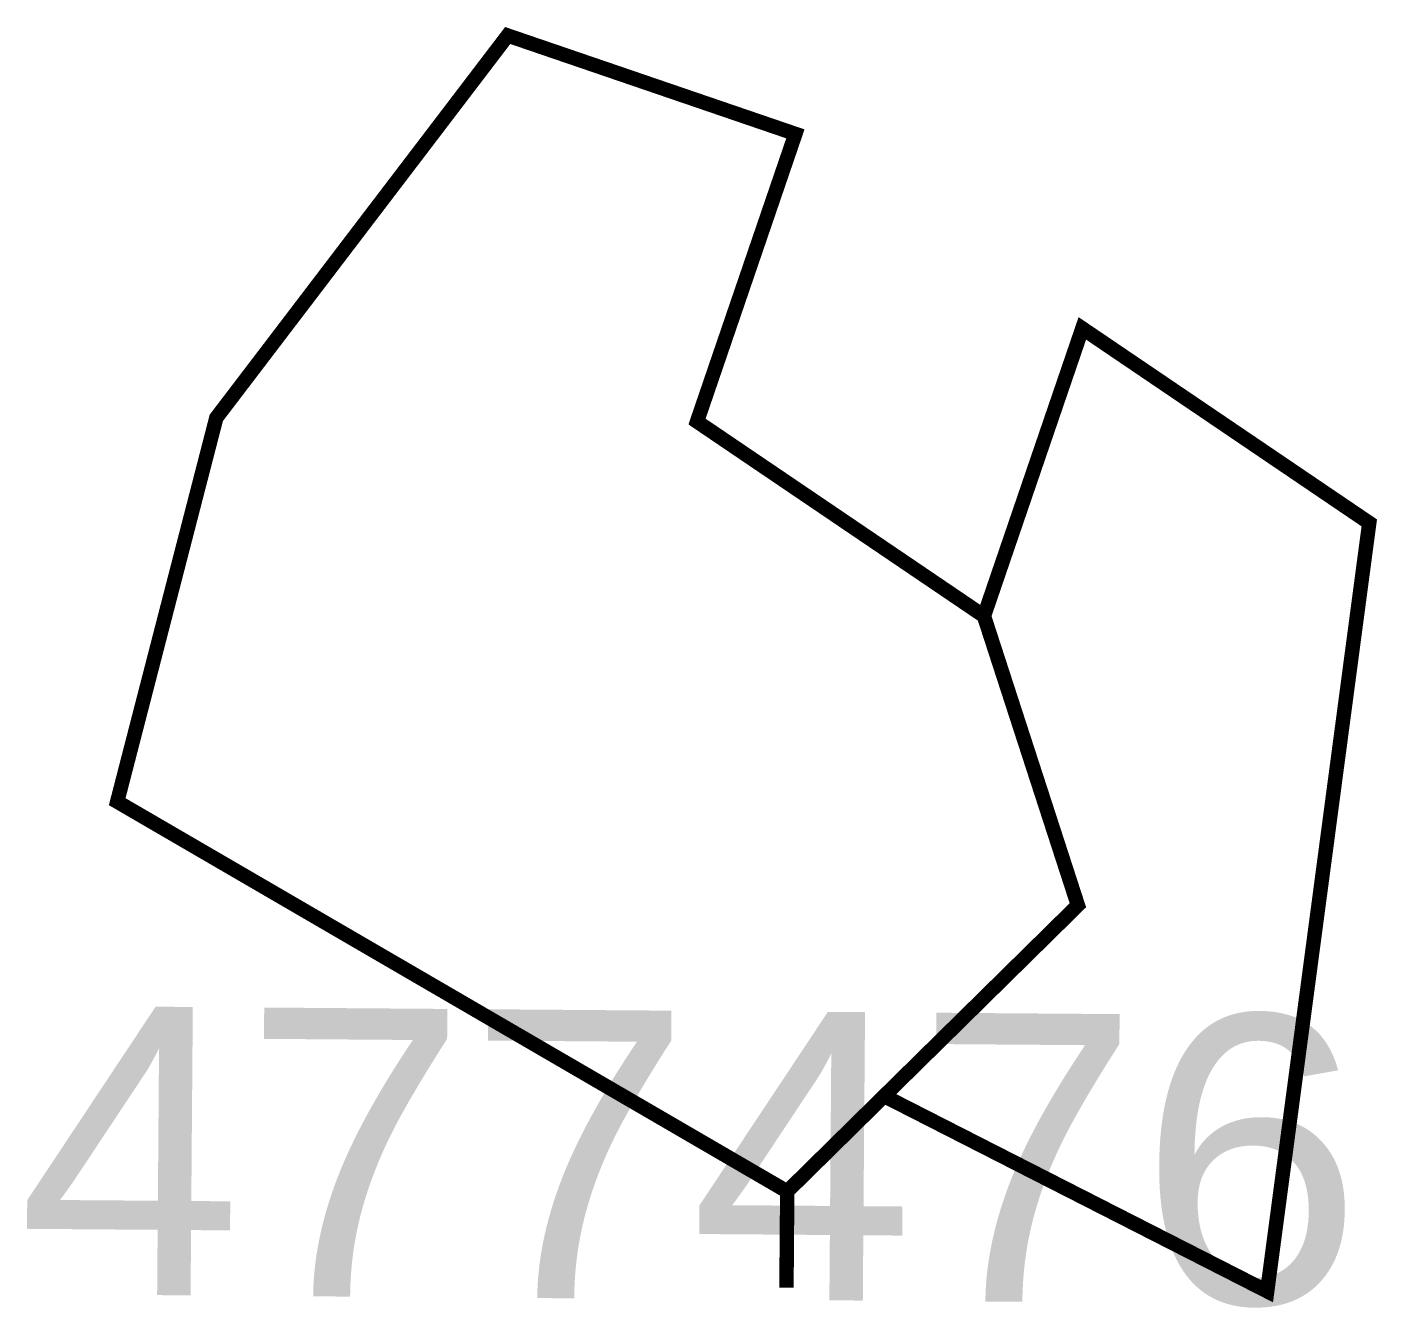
# Model space of a CAD drawing. Header units: metres. Extents: x 326467 to 340077, y 1811030 to 1824953.
# Drawn here: x 328573.2 to 328630, y 1812476.1 to 1812529.9 of the extents above; entities that cross this region are included whole.
import ezdxf

# ---------------------------------------------------------------- set-up
doc = ezdxf.new("R2010")
doc.units = ezdxf.units.M
doc.header["$MEASUREMENT"] = 0
doc.layers.add('SURVEY NO.', color=7, linetype='Continuous')
doc.layers.add('SURVEY PLOT BOUNDARY', color=35, linetype='Continuous')
doc.styles.add('PDF Arial', font='arial.ttf')

# ---------------------------------------------------------------- blocks, each defined once
blk = doc.blocks.new('16')
at = {"layer": 'SURVEY PLOT BOUNDARY', "lineweight": 18, "const_width": 0.606}
for points in [[(328605.175, 1812480.963), (328577.002, 1812497.354), (328581.17, 1812513.495), (328593.422, 1812529.574), (328605.518, 1812525.437), (328601.382, 1812513.339), (328613.447, 1812505.16), (328617.396, 1812492.999), (328609.248, 1812484.975)], [(328605.175, 1812480.963), (328605.143, 1812476.92), (328605.175, 1812480.963), (328609.248, 1812484.975), (328625.356, 1812476.764), (328629.648, 1812509.078), (328617.583, 1812517.258), (328613.447, 1812505.16), (328601.382, 1812513.339), (328605.518, 1812525.437), (328593.422, 1812529.574), (328581.17, 1812513.495), (328577.002, 1812497.354)], [(328629.648, 1812509.078), (328625.356, 1812476.764), (328609.248, 1812484.975), (328617.396, 1812492.999), (328613.447, 1812505.16), (328617.583, 1812517.258)]]:
    blk.add_lwpolyline(points, close=True, dxfattribs=at)
blk.add_lwpolyline([(328605.175, 1812480.963), (328605.143, 1812476.92), (328605.175, 1812480.963)], dxfattribs=at)
at = {"layer": 'SURVEY NO.', "insert": (328572.799, 1812476.476), "char_height": 12.1286, "attachment_point": 7, "rotation": 359.5579, "style": 'PDF Arial'}
blk.add_mtext('477476', dxfattribs=at)

msp = doc.modelspace()

# ---------------------------------------------------------------- block references
msp.add_blockref('16', (0, 0))

doc.saveas('drawing.dxf')
